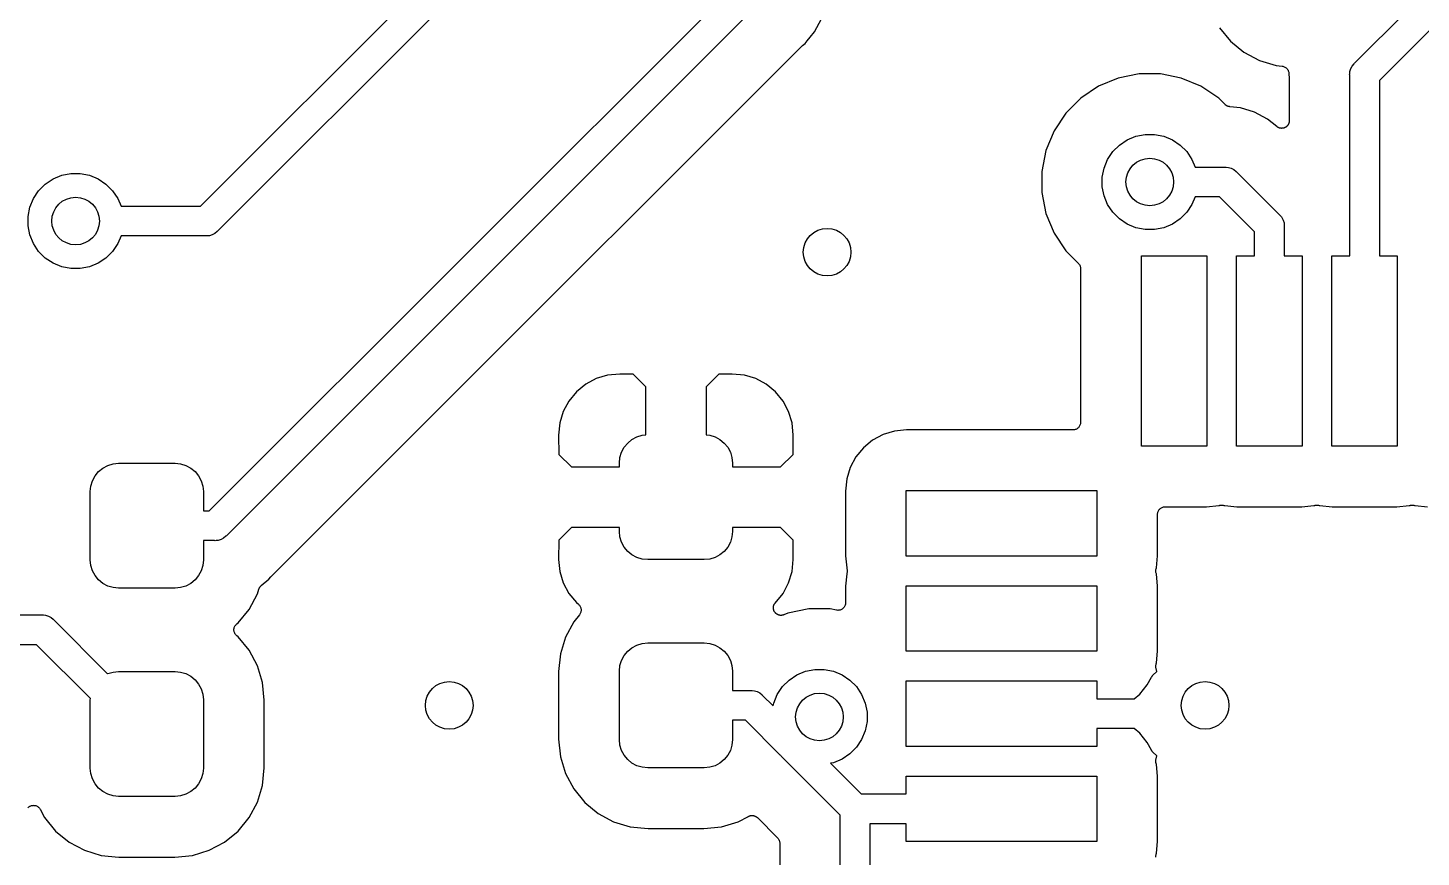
# Model space of a CAD drawing. Extents: x 1 to 139, y -76 to -1.
# Drawn here: x 38.37 to 50.08, y -67.32 to -60.34 of the extents above; entities that cross this region are included whole.
import ezdxf

# ---------------------------------------------------------------- set-up
doc = ezdxf.new("R2010")
doc.units = 0
doc.header["$MEASUREMENT"] = 0
doc.layers.add('BLACK', color=7, linetype='CONTINUOUS')

msp = doc.modelspace()

# ---------------------------------------------------------------- linework, layer by layer
at = {"layer": 'BLACK', "linetype": 'CONTINUOUS'}
for p, q in [((39.8198, -61.8434), (41.6437, -60.0195)), ((39.8932, -64.405), (44.325, -59.9732)), ((44.5341, -60.1177), (40.0377, -64.614)), ((41.8527, -60.164), (39.9643, -62.0524)), ((44.9789, -60.3784), (45.0376, -60.2684)), ((49.516, -60.6423), (49.9574, -60.2008)), ((44.9416, -60.4237), (44.9789, -60.3784)), ((48.3806, -60.343), (48.4736, -60.4564)), ((50.1665, -60.3453), (49.725, -60.7868)), ((41.6501, -63.7201), (44.8734, -60.4968)), ((44.8734, -60.4968), (44.874, -60.4962)), ((44.874, -60.4962), (44.8761, -60.4945)), ((44.8761, -60.4945), (44.878, -60.4926)), ((44.878, -60.4926), (44.8998, -60.4748)), ((44.8998, -60.4748), (44.9176, -60.453)), ((44.9176, -60.453), (44.9416, -60.4237)), ((44.9176, -60.453), (44.9176, -60.453)), ((48.4736, -60.4564), (48.587, -60.5494)), ((48.587, -60.5494), (48.7163, -60.6185)), ((48.7163, -60.6185), (48.8566, -60.6611)), ((47.7063, -60.732), (47.5308, -60.7669)), ((47.8851, -60.732), (47.7063, -60.732)), ((48.0606, -60.7669), (47.8851, -60.732)), ((48.8566, -60.6611), (48.9069, -60.666)), ((48.9069, -60.666), (48.9073, -60.6661)), ((48.9073, -60.6661), (48.9074, -60.6661)), ((48.9074, -60.6661), (48.9074, -60.6661)), ((48.9074, -60.6661), (48.9078, -60.6661)), ((48.9078, -60.6661), (48.9136, -60.6674)), ((48.9136, -60.6674), (48.9195, -60.6686)), ((48.9195, -60.6686), (48.9197, -60.6687)), ((48.9197, -60.6687), (48.9199, -60.6687)), ((48.9199, -60.6687), (48.9254, -60.6711)), ((48.9254, -60.6711), (48.9309, -60.6734)), ((48.9309, -60.6734), (48.9311, -60.6735)), ((48.9311, -60.6735), (48.9313, -60.6736)), ((48.9313, -60.6736), (48.9362, -60.677)), ((48.9362, -60.677), (48.9412, -60.6803)), ((48.9412, -60.6803), (48.9414, -60.6805)), ((48.9414, -60.6805), (48.9415, -60.6806)), ((48.9415, -60.6806), (48.9457, -60.6849)), ((48.9457, -60.6849), (48.9499, -60.6891)), ((48.9499, -60.6891), (48.95, -60.6893)), ((48.95, -60.6893), (48.9502, -60.6895)), ((48.9502, -60.6895), (48.9535, -60.6945)), ((48.9535, -60.6945), (48.9568, -60.6994)), ((48.9568, -60.6994), (48.9569, -60.6997)), ((48.9569, -60.6997), (48.957, -60.6998)), ((48.957, -60.6998), (48.9592, -60.7053)), ((48.9592, -60.7053), (48.9615, -60.7109)), ((48.9615, -60.7109), (48.9615, -60.7111)), ((48.9615, -60.7111), (48.9616, -60.7113)), ((48.9616, -60.7113), (48.9627, -60.7171)), ((48.9627, -60.7171), (48.9639, -60.7231)), ((48.9639, -60.7231), (48.9639, -60.7233)), ((48.9639, -60.7233), (48.9639, -60.7235)), ((48.9639, -60.7235), (48.9639, -60.7294)), ((48.9639, -60.7294), (48.9639, -60.7345)), ((48.9639, -60.7345), (48.9667, -60.763)), ((49.4744, -60.735), (49.475, -60.7289)), ((49.475, -60.7411), (49.4744, -60.735)), ((49.475, -60.7289), (49.4768, -60.7105)), ((49.475, -60.7289), (49.475, -60.7289)), ((49.475, -62.26), (49.475, -60.7411)), ((49.4768, -60.7105), (49.484, -60.6869)), ((49.484, -60.6869), (49.4956, -60.6652)), ((49.4956, -60.6652), (49.5112, -60.6462)), ((49.5112, -60.6462), (49.516, -60.6423)), ((47.3656, -60.8353), (47.2169, -60.9347)), ((47.5308, -60.7669), (47.3656, -60.8353)), ((48.2258, -60.8353), (48.0606, -60.7669)), ((48.3745, -60.9347), (48.2258, -60.8353)), ((48.9667, -60.763), (48.9668, -60.7639)), ((48.9668, -60.7639), (48.9667, -60.7665)), ((48.9667, -60.7665), (48.967, -60.7692)), ((48.967, -60.7692), (48.967, -61.1257)), ((49.725, -60.7868), (49.725, -62.26)), ((47.2169, -60.9347), (47.0904, -61.0612)), ((48.4289, -60.9891), (48.3745, -60.9347)), ((47.0904, -61.0612), (46.991, -61.2099)), ((48.4311, -60.9909), (48.4289, -60.9891)), ((48.433, -60.9928), (48.4311, -60.9909)), ((48.4358, -60.9948), (48.433, -60.9928)), ((48.4385, -60.997), (48.4358, -60.9948)), ((48.4409, -60.9983), (48.4385, -60.997)), ((48.4432, -60.9999), (48.4409, -60.9983)), ((48.4464, -61.0012), (48.4432, -60.9999)), ((48.4494, -61.0028), (48.4464, -61.0012)), ((48.4521, -61.0037), (48.4494, -61.0028)), ((48.4546, -61.0047), (48.4521, -61.0037)), ((48.458, -61.0055), (48.4546, -61.0047)), ((48.4613, -61.0065), (48.458, -61.0055)), ((48.464, -61.0067), (48.4613, -61.0065)), ((48.4667, -61.0073), (48.464, -61.0067)), ((48.4676, -61.0074), (48.4667, -61.0073)), ((48.5564, -61.0162), (48.4676, -61.0074)), ((48.6757, -61.0524), (48.5564, -61.0162)), ((48.7857, -61.1111), (48.6757, -61.0524)), ((46.991, -61.2099), (46.9226, -61.3751)), ((48.8632, -61.1748), (48.7857, -61.1111)), ((48.8657, -61.1764), (48.8632, -61.1748)), ((48.868, -61.1783), (48.8657, -61.1764)), ((48.8708, -61.1799), (48.868, -61.1783)), ((48.8735, -61.1817), (48.8708, -61.1799)), ((48.8763, -61.1828), (48.8735, -61.1817)), ((48.8789, -61.1842), (48.8763, -61.1828)), ((48.882, -61.1852), (48.8789, -61.1842)), ((48.885, -61.1864), (48.882, -61.1852)), ((48.8879, -61.187), (48.885, -61.1864)), ((48.8907, -61.1879), (48.8879, -61.187)), ((48.8939, -61.1882), (48.8907, -61.1879)), ((48.8971, -61.1889), (48.8939, -61.1882)), ((48.9001, -61.1889), (48.8971, -61.1889)), ((48.9031, -61.1892), (48.9001, -61.1889)), ((48.9063, -61.1889), (48.9031, -61.1892)), ((48.9095, -61.1889), (48.9063, -61.1889)), ((48.9124, -61.1883), (48.9095, -61.1889)), ((48.9154, -61.1881), (48.9124, -61.1883)), ((48.9185, -61.1871), (48.9154, -61.1881)), ((48.9217, -61.1865), (48.9185, -61.1871)), ((48.9244, -61.1854), (48.9217, -61.1865)), ((48.9273, -61.1846), (48.9244, -61.1854)), ((48.9302, -61.1831), (48.9273, -61.1846)), ((48.9331, -61.1818), (48.9302, -61.1831)), ((48.9356, -61.1802), (48.9331, -61.1818)), ((48.9383, -61.1788), (48.9356, -61.1802)), ((48.9408, -61.1768), (48.9383, -61.1788)), ((48.9435, -61.175), (48.9408, -61.1768)), ((48.9456, -61.1729), (48.9435, -61.175)), ((48.9479, -61.171), (48.9456, -61.1729)), ((48.95, -61.1686), (48.9479, -61.171)), ((48.9523, -61.1663), (48.95, -61.1686)), ((48.954, -61.1638), (48.9523, -61.1663)), ((48.9559, -61.1616), (48.954, -61.1638)), ((48.9575, -61.1587), (48.9559, -61.1616)), ((48.9593, -61.1561), (48.9575, -61.1587)), ((48.9604, -61.1533), (48.9593, -61.1561)), ((48.9619, -61.1507), (48.9604, -61.1533)), ((48.9628, -61.1476), (48.9619, -61.1507)), ((48.9641, -61.1446), (48.9628, -61.1476)), ((48.9647, -61.1417), (48.9641, -61.1446)), ((48.9656, -61.1389), (48.9647, -61.1417)), ((48.966, -61.1357), (48.9656, -61.1389)), ((48.9666, -61.1325), (48.966, -61.1357)), ((48.9667, -61.1295), (48.9666, -61.1325)), ((48.967, -61.1266), (48.9667, -61.1295)), ((48.967, -61.1257), (48.967, -61.1266)), ((47.485, -61.385), (47.5407, -61.3293)), ((47.5407, -61.3293), (47.6062, -61.2855)), ((47.6062, -61.2855), (47.679, -61.2554)), ((47.679, -61.2554), (47.7563, -61.24)), ((47.7563, -61.24), (47.8351, -61.24)), ((47.8351, -61.24), (47.9124, -61.2554)), ((47.9124, -61.2554), (47.9852, -61.2855)), ((47.9852, -61.2855), (48.0507, -61.3293)), ((48.0507, -61.3293), (48.1064, -61.385)), ((46.9226, -61.3751), (46.8877, -61.5506)), ((47.4111, -61.5233), (47.4412, -61.4505)), ((47.4412, -61.4505), (47.485, -61.385)), ((48.1064, -61.385), (48.1502, -61.4505)), ((48.1502, -61.4505), (48.1769, -61.515)), ((46.8877, -61.5506), (46.8877, -61.7294)), ((47.3957, -61.6006), (47.4111, -61.5233)), ((48.1769, -61.515), (48.4262, -61.515)), ((48.4262, -61.515), (48.4323, -61.5144)), ((48.4323, -61.5144), (48.4384, -61.515)), ((48.4384, -61.515), (48.4384, -61.515)), ((48.4384, -61.515), (48.4568, -61.5168)), ((48.4568, -61.5168), (48.4804, -61.524)), ((48.4804, -61.524), (48.5021, -61.5356)), ((48.5021, -61.5356), (48.5211, -61.5512)), ((48.5211, -61.5512), (48.525, -61.556)), ((48.525, -61.556), (48.8841, -61.915)), ((38.4609, -61.7134), (38.5166, -61.6577)), ((38.5166, -61.6577), (38.5821, -61.6139)), ((38.5821, -61.6139), (38.6549, -61.5838)), ((38.6549, -61.5838), (38.7322, -61.5684)), ((38.7322, -61.5684), (38.811, -61.5684)), ((38.811, -61.5684), (38.8883, -61.5838)), ((38.8883, -61.5838), (38.9611, -61.6139)), ((38.9611, -61.6139), (39.0266, -61.6577)), ((39.0266, -61.6577), (39.0823, -61.7134)), ((47.3957, -61.6794), (47.3957, -61.6006)), ((47.4111, -61.7567), (47.3957, -61.6794)), ((38.387, -61.8517), (38.4171, -61.7789)), ((38.4171, -61.7789), (38.4609, -61.7134)), ((39.0823, -61.7134), (39.1261, -61.7789)), ((39.1261, -61.7789), (39.1528, -61.8434)), ((46.8877, -61.7294), (46.9226, -61.9049)), ((47.4412, -61.8295), (47.4111, -61.7567)), ((48.1769, -61.765), (48.1502, -61.8295)), ((48.3805, -61.765), (48.1769, -61.765)), ((48.675, -62.0595), (48.3805, -61.765)), ((38.3716, -61.929), (38.387, -61.8517)), ((39.1528, -61.8434), (39.8198, -61.8434)), ((46.9226, -61.9049), (46.991, -62.0701)), ((47.485, -61.895), (47.4412, -61.8295)), ((47.5407, -61.9507), (47.485, -61.895)), ((48.1064, -61.895), (48.0507, -61.9507)), ((48.1502, -61.8295), (48.1064, -61.895)), ((48.8841, -61.915), (48.8888, -61.9189)), ((48.8888, -61.9189), (48.8927, -61.9236)), ((38.3716, -62.0078), (38.3716, -61.929)), ((38.387, -62.0851), (38.3716, -62.0078)), ((47.6062, -61.9945), (47.5407, -61.9507)), ((47.679, -62.0246), (47.6062, -61.9945)), ((47.7563, -62.04), (47.679, -62.0246)), ((47.9124, -62.0246), (47.8351, -62.04)), ((47.9852, -61.9945), (47.9124, -62.0246)), ((48.0507, -61.9507), (47.9852, -61.9945)), ((48.8927, -61.9236), (48.8927, -61.9236)), ((48.8927, -61.9236), (48.9011, -61.9338)), ((48.9011, -61.9338), (48.9044, -61.9379)), ((48.9044, -61.9379), (48.916, -61.9596)), ((48.916, -61.9596), (48.9232, -61.9832)), ((48.9232, -61.9832), (48.925, -62.0016)), ((48.925, -62.0016), (48.925, -62.0016)), ((48.925, -62.0016), (48.9256, -62.0077)), ((48.9256, -62.0077), (48.925, -62.0138)), ((48.925, -62.0138), (48.925, -62.26)), ((38.4171, -62.1579), (38.387, -62.0851)), ((39.1528, -62.0934), (39.1261, -62.1579)), ((39.8655, -62.0934), (39.1528, -62.0934)), ((39.8716, -62.094), (39.8655, -62.0934)), ((39.8777, -62.0934), (39.8716, -62.094)), ((39.8961, -62.0916), (39.8777, -62.0934)), ((39.8777, -62.0934), (39.8777, -62.0934)), ((39.9197, -62.0844), (39.8961, -62.0916)), ((39.9414, -62.0728), (39.9197, -62.0844)), ((39.9604, -62.0572), (39.9414, -62.0728)), ((39.9643, -62.0524), (39.9604, -62.0572)), ((46.991, -62.0701), (47.0904, -62.2188)), ((47.8351, -62.04), (47.7563, -62.04)), ((48.675, -62.26), (48.675, -62.0595)), ((38.4609, -62.2234), (38.4171, -62.1579)), ((38.5166, -62.2791), (38.4609, -62.2234)), ((39.0823, -62.2234), (39.0266, -62.2791)), ((39.1261, -62.1579), (39.0823, -62.2234)), ((47.0904, -62.2188), (47.1956, -62.324)), ((47.725, -63.86), (47.725, -62.26)), ((47.725, -62.26), (48.275, -62.26)), ((48.275, -62.26), (48.275, -63.86)), ((48.525, -63.86), (48.525, -62.26)), ((48.525, -62.26), (48.675, -62.26)), ((48.925, -62.26), (49.075, -62.26)), ((49.075, -62.26), (49.075, -63.86)), ((49.325, -63.86), (49.325, -62.26)), ((49.325, -62.26), (49.475, -62.26)), ((49.725, -62.26), (49.875, -62.26)), ((49.875, -62.26), (49.875, -63.86)), ((38.5821, -62.3229), (38.5166, -62.2791)), ((38.6549, -62.353), (38.5821, -62.3229)), ((38.7322, -62.3684), (38.6549, -62.353)), ((38.811, -62.3684), (38.7322, -62.3684)), ((38.8883, -62.353), (38.811, -62.3684)), ((38.9611, -62.3229), (38.8883, -62.353)), ((39.0266, -62.2791), (38.9611, -62.3229)), ((47.1956, -62.324), (47.1958, -62.3242)), ((47.1958, -62.3242), (47.1958, -62.3242)), ((47.1958, -62.3242), (47.1958, -62.3242)), ((47.1958, -62.3242), (47.1963, -62.3247)), ((47.1963, -62.3247), (47.1999, -62.3293)), ((47.1999, -62.3293), (47.2036, -62.3338)), ((47.2036, -62.3338), (47.2038, -62.3341)), ((47.2038, -62.3341), (47.204, -62.3344)), ((47.204, -62.3344), (47.2067, -62.3395)), ((47.2067, -62.3395), (47.2094, -62.3447)), ((47.2094, -62.3447), (47.2095, -62.3451)), ((47.2095, -62.3451), (47.2097, -62.3454)), ((47.2097, -62.3454), (47.2113, -62.3509)), ((47.2113, -62.3509), (47.213, -62.3566)), ((47.213, -62.3566), (47.2131, -62.3569)), ((47.2131, -62.3569), (47.2132, -62.3573)), ((47.2132, -62.3573), (47.2137, -62.3631)), ((47.2137, -62.3631), (47.2142, -62.3689)), ((47.2142, -62.3689), (47.2142, -63.6607)), ((43.1447, -63.2934), (43.0564, -63.3406)), ((43.2404, -63.2644), (43.1447, -63.2934)), ((43.3425, -63.2543), (43.2404, -63.2644)), ((43.4548, -63.2565), (43.3425, -63.2543)), ((43.561, -63.3627), (43.4548, -63.2565)), ((44.1752, -63.2565), (44.069, -63.3627)), ((44.2875, -63.2543), (44.1752, -63.2565)), ((44.3896, -63.2644), (44.2875, -63.2543)), ((44.4853, -63.2934), (44.3896, -63.2644)), ((44.5736, -63.3406), (44.4853, -63.2934)), ((42.9791, -63.4041), (42.9156, -63.4814)), ((43.0564, -63.3406), (42.9791, -63.4041)), ((43.561, -63.7666), (43.561, -63.3627)), ((44.069, -63.3627), (44.069, -63.7666)), ((44.6509, -63.4041), (44.5736, -63.3406)), ((44.7144, -63.4814), (44.6509, -63.4041)), ((42.9156, -63.4814), (42.8684, -63.5697)), ((44.7616, -63.5697), (44.7144, -63.4814)), ((42.8393, -63.6654), (42.8293, -63.7677)), ((42.8684, -63.5697), (42.8393, -63.6654)), ((44.7906, -63.6654), (44.7616, -63.5697)), ((44.8007, -63.7677), (44.7906, -63.6654)), ((47.2128, -63.6739), (47.211, -63.6796)), ((47.2129, -63.6737), (47.2128, -63.6739)), ((47.2136, -63.6676), (47.2129, -63.6735)), ((47.2129, -63.6735), (47.2129, -63.6737)), ((47.2142, -63.6616), (47.2136, -63.6676)), ((47.2142, -63.6607), (47.2142, -63.6612)), ((47.2142, -63.6612), (47.2142, -63.6612)), ((47.2142, -63.6612), (47.2142, -63.6612)), ((47.2142, -63.6612), (47.2142, -63.6616)), ((40.4168, -64.9534), (41.6501, -63.7201)), ((42.8293, -63.7677), (42.8316, -63.9299)), ((43.4456, -63.805), (43.4866, -63.7831)), ((43.4866, -63.7831), (43.5312, -63.7696)), ((43.5312, -63.7696), (43.561, -63.7666)), ((44.069, -63.7666), (44.0988, -63.7696)), ((44.0988, -63.7696), (44.1434, -63.7831)), ((44.1434, -63.7831), (44.1844, -63.805)), ((44.7984, -63.9299), (44.8007, -63.7677)), ((45.5547, -63.7634), (45.4664, -63.8106)), ((45.6504, -63.7343), (45.5547, -63.7634)), ((45.7531, -63.7242), (45.6504, -63.7343)), ((47.1507, -63.7242), (45.7531, -63.7242)), ((47.1568, -63.7236), (47.1507, -63.7242)), ((47.1626, -63.7231), (47.1568, -63.7236)), ((47.1628, -63.723), (47.1626, -63.7231)), ((47.1631, -63.723), (47.1628, -63.723)), ((47.1688, -63.7213), (47.1631, -63.723)), ((47.1745, -63.7196), (47.1688, -63.7213)), ((47.1747, -63.7195), (47.1745, -63.7196)), ((47.1749, -63.7194), (47.1747, -63.7195)), ((47.1802, -63.7166), (47.1749, -63.7194)), ((47.1855, -63.7139), (47.1802, -63.7166)), ((47.1857, -63.7137), (47.1855, -63.7139)), ((47.1859, -63.7136), (47.1857, -63.7137)), ((47.1904, -63.7099), (47.1859, -63.7136)), ((47.1952, -63.7061), (47.1904, -63.7099)), ((47.1953, -63.7059), (47.1952, -63.7061)), ((47.1955, -63.7058), (47.1953, -63.7059)), ((47.1993, -63.7012), (47.1955, -63.7058)), ((47.2031, -63.6966), (47.1993, -63.7012)), ((47.2032, -63.6964), (47.2031, -63.6966)), ((47.2034, -63.6962), (47.2032, -63.6964)), ((47.2063, -63.6909), (47.2034, -63.6962)), ((47.2091, -63.6857), (47.2063, -63.6909)), ((47.2092, -63.6855), (47.2091, -63.6857)), ((47.2093, -63.6853), (47.2092, -63.6855)), ((47.211, -63.6796), (47.2093, -63.6853)), ((43.3581, -63.9116), (43.38, -63.8706)), ((43.38, -63.8706), (43.4096, -63.8346)), ((43.4096, -63.8346), (43.4456, -63.805)), ((44.1844, -63.805), (44.2204, -63.8346)), ((44.2204, -63.8346), (44.25, -63.8706)), ((44.25, -63.8706), (44.2719, -63.9116)), ((45.3891, -63.8741), (45.3256, -63.9514)), ((45.4664, -63.8106), (45.3891, -63.8741)), ((48.275, -63.86), (47.725, -63.86)), ((49.075, -63.86), (48.525, -63.86)), ((49.875, -63.86), (49.325, -63.86)), ((39.0006, -64.045), (39.0416, -64.0231)), ((39.0416, -64.0231), (39.0862, -64.0096)), ((39.0862, -64.0096), (39.1325, -64.005)), ((39.1325, -64.005), (39.6075, -64.005)), ((39.6075, -64.005), (39.6538, -64.0096)), ((39.6538, -64.0096), (39.6984, -64.0231)), ((39.6984, -64.0231), (39.7394, -64.045)), ((42.8316, -63.9299), (42.9377, -64.036)), ((43.34, -64.0025), (43.3446, -63.9562)), ((43.34, -64.036), (43.34, -64.0025)), ((43.3446, -63.9562), (43.3581, -63.9116)), ((44.2719, -63.9116), (44.2854, -63.9562)), ((44.2854, -63.9562), (44.29, -64.0025)), ((44.29, -64.0025), (44.29, -64.036)), ((44.6923, -64.036), (44.7984, -63.9299)), ((45.3256, -63.9514), (45.2784, -64.0397)), ((38.9131, -64.1516), (38.935, -64.1106)), ((38.935, -64.1106), (38.9646, -64.0746)), ((38.9646, -64.0746), (39.0006, -64.045)), ((39.7394, -64.045), (39.7754, -64.0746)), ((39.7754, -64.0746), (39.805, -64.1106)), ((39.805, -64.1106), (39.8269, -64.1516)), ((42.9377, -64.036), (43.34, -64.036)), ((44.29, -64.036), (44.6923, -64.036)), ((45.2493, -64.1354), (45.2392, -64.2381)), ((45.2784, -64.0397), (45.2493, -64.1354)), ((38.895, -64.2425), (38.8996, -64.1962)), ((38.895, -64.8175), (38.895, -64.2425)), ((38.8996, -64.1962), (38.9131, -64.1516)), ((39.8269, -64.1516), (39.8404, -64.1962)), ((39.8404, -64.1962), (39.845, -64.2425)), ((39.845, -64.2425), (39.845, -64.405)), ((45.2392, -64.2381), (45.2392, -64.7819)), ((45.75, -64.785), (45.75, -64.235)), ((45.75, -64.235), (47.35, -64.235)), ((47.35, -64.235), (47.35, -64.785)), ((47.8948, -64.3783), (47.9001, -64.3756)), ((47.9001, -64.3756), (47.9003, -64.3755)), ((47.9003, -64.3755), (47.9005, -64.3754)), ((47.9005, -64.3754), (47.9062, -64.3737)), ((47.9062, -64.3737), (47.9119, -64.372)), ((47.9119, -64.372), (47.9122, -64.372)), ((47.9122, -64.372), (47.9124, -64.3719)), ((47.9124, -64.3719), (47.9182, -64.3714)), ((47.9182, -64.3714), (47.9243, -64.3708)), ((47.9243, -64.3708), (48.2719, -64.3708)), ((48.2719, -64.3708), (48.3746, -64.3606)), ((48.3746, -64.3606), (48.3816, -64.3585)), ((48.3816, -64.3585), (48.3817, -64.3585)), ((48.3817, -64.3585), (48.3824, -64.3583)), ((48.3817, -64.3585), (48.3817, -64.3585)), ((48.3817, -64.3585), (48.3817, -64.3585)), ((48.3824, -64.3583), (48.3882, -64.3572)), ((48.3882, -64.3572), (48.3939, -64.3561)), ((48.3939, -64.3561), (48.3942, -64.3561)), ((48.3942, -64.3561), (48.3946, -64.356)), ((48.3946, -64.356), (48.4004, -64.3561)), ((48.4004, -64.3561), (48.4063, -64.3561)), ((48.4063, -64.3561), (48.4066, -64.3562)), ((48.4066, -64.3562), (48.407, -64.3562)), ((48.407, -64.3562), (48.4127, -64.3574)), ((48.4127, -64.3574), (48.4184, -64.3585)), ((48.4184, -64.3585), (48.4254, -64.3606)), ((48.4254, -64.3606), (48.5281, -64.3708)), ((48.5281, -64.3708), (49.0719, -64.3708)), ((49.0719, -64.3708), (49.1746, -64.3606)), ((49.1746, -64.3606), (49.1816, -64.3585)), ((49.1816, -64.3585), (49.1817, -64.3585)), ((49.1817, -64.3585), (49.1824, -64.3583)), ((49.1817, -64.3585), (49.1817, -64.3585)), ((49.1817, -64.3585), (49.1817, -64.3585)), ((49.1824, -64.3583), (49.1882, -64.3572)), ((49.1882, -64.3572), (49.1939, -64.3561)), ((49.1939, -64.3561), (49.1942, -64.3561)), ((49.1942, -64.3561), (49.1946, -64.356)), ((49.1946, -64.356), (49.2004, -64.3561)), ((49.2004, -64.3561), (49.2063, -64.3561)), ((49.2063, -64.3561), (49.2066, -64.3562)), ((49.2066, -64.3562), (49.207, -64.3562)), ((49.207, -64.3562), (49.2127, -64.3574)), ((49.2127, -64.3574), (49.2184, -64.3585)), ((49.2184, -64.3585), (49.2254, -64.3606)), ((49.2254, -64.3606), (49.3281, -64.3708)), ((49.3281, -64.3708), (49.8719, -64.3708)), ((49.8719, -64.3708), (49.9746, -64.3606)), ((49.9746, -64.3606), (49.9816, -64.3585)), ((49.9816, -64.3585), (49.9817, -64.3585)), ((49.9817, -64.3585), (49.9824, -64.3583)), ((49.9817, -64.3585), (49.9817, -64.3585)), ((49.9817, -64.3585), (49.9817, -64.3585)), ((49.9824, -64.3583), (49.9882, -64.3572)), ((49.9882, -64.3572), (49.9939, -64.3561)), ((49.9939, -64.3561), (49.9943, -64.3561)), ((49.9943, -64.3561), (49.9946, -64.356)), ((49.9946, -64.356), (50.0004, -64.3561)), ((50.0004, -64.3561), (50.0063, -64.3561)), ((50.0063, -64.3561), (50.0066, -64.3562)), ((50.0066, -64.3562), (50.007, -64.3562)), ((50.007, -64.3562), (50.0127, -64.3574)), ((50.0127, -64.3574), (50.0184, -64.3585)), ((50.0184, -64.3585), (50.0254, -64.3606)), ((50.0254, -64.3606), (50.1281, -64.3708)), ((39.845, -64.405), (39.8932, -64.405)), ((47.8608, -64.4334), (47.8614, -64.4274)), ((47.8608, -64.4338), (47.8608, -64.4334)), ((47.8608, -64.4343), (47.8608, -64.4338)), ((47.8608, -64.4338), (47.8608, -64.4338)), ((47.8608, -64.4338), (47.8608, -64.4338)), ((47.8608, -64.7819), (47.8608, -64.4343)), ((47.8614, -64.4274), (47.8621, -64.4215)), ((47.8621, -64.4213), (47.8622, -64.4211)), ((47.8621, -64.4215), (47.8621, -64.4213)), ((47.8622, -64.4211), (47.864, -64.4154)), ((47.864, -64.4154), (47.8657, -64.4097)), ((47.8657, -64.4097), (47.8658, -64.4095)), ((47.8658, -64.4095), (47.8659, -64.4093)), ((47.8659, -64.4093), (47.8688, -64.404)), ((47.8688, -64.404), (47.8716, -64.3988)), ((47.8716, -64.3988), (47.8718, -64.3986)), ((47.8718, -64.3986), (47.8719, -64.3984)), ((47.8719, -64.3984), (47.8757, -64.3938)), ((47.8757, -64.3938), (47.8795, -64.3892)), ((47.8795, -64.3892), (47.8797, -64.3891)), ((47.8797, -64.3891), (47.8798, -64.3889)), ((47.8798, -64.3889), (47.8846, -64.3851)), ((47.8846, -64.3851), (47.8891, -64.3814)), ((47.8891, -64.3814), (47.8893, -64.3813)), ((47.8893, -64.3813), (47.8895, -64.3811)), ((47.8895, -64.3811), (47.8948, -64.3783)), ((42.9377, -64.544), (42.8316, -64.6501)), ((43.34, -64.544), (42.9377, -64.544)), ((43.34, -64.5775), (43.34, -64.544)), ((43.3446, -64.6238), (43.34, -64.5775)), ((44.29, -64.5775), (44.2854, -64.6238)), ((44.6923, -64.544), (44.29, -64.544)), ((44.29, -64.544), (44.29, -64.5775)), ((44.7984, -64.6501), (44.6923, -64.544)), ((39.9389, -64.655), (39.845, -64.655)), ((39.845, -64.655), (39.845, -64.8175)), ((39.945, -64.6556), (39.9389, -64.655)), ((39.9511, -64.655), (39.945, -64.6556)), ((39.9695, -64.6532), (39.9511, -64.655)), ((39.9511, -64.655), (39.9511, -64.655)), ((39.9931, -64.646), (39.9695, -64.6532)), ((40.0148, -64.6344), (39.9931, -64.646)), ((40.0338, -64.6188), (40.0148, -64.6344)), ((40.0377, -64.614), (40.0338, -64.6188)), ((42.8316, -64.6501), (42.8293, -64.8123)), ((43.3581, -64.6684), (43.3446, -64.6238)), ((43.38, -64.7094), (43.3581, -64.6684)), ((43.4096, -64.7454), (43.38, -64.7094)), ((44.25, -64.7094), (44.2204, -64.7454)), ((44.2719, -64.6684), (44.25, -64.7094)), ((44.2854, -64.6238), (44.2719, -64.6684)), ((44.8007, -64.8123), (44.7984, -64.6501)), ((38.8996, -64.8638), (38.895, -64.8175)), ((39.845, -64.8175), (39.8404, -64.8638)), ((42.8293, -64.8123), (42.8393, -64.9146)), ((43.4456, -64.775), (43.4096, -64.7454)), ((43.4866, -64.7969), (43.4456, -64.775)), ((43.5312, -64.8104), (43.4866, -64.7969)), ((43.5775, -64.815), (43.5312, -64.8104)), ((44.0525, -64.815), (43.5775, -64.815)), ((44.0988, -64.8104), (44.0525, -64.815)), ((44.1434, -64.7969), (44.0988, -64.8104)), ((44.1844, -64.775), (44.1434, -64.7969)), ((44.2204, -64.7454), (44.1844, -64.775)), ((44.7906, -64.9146), (44.8007, -64.8123)), ((45.2392, -64.7819), (45.2493, -64.8846)), ((47.35, -64.785), (45.75, -64.785)), ((47.8506, -64.8846), (47.8608, -64.7819)), ((38.9131, -64.9084), (38.8996, -64.8638)), ((38.935, -64.9494), (38.9131, -64.9084)), ((38.9646, -64.9854), (38.935, -64.9494)), ((39.805, -64.9494), (39.7754, -64.9854)), ((39.8269, -64.9084), (39.805, -64.9494)), ((39.8404, -64.8638), (39.8269, -64.9084)), ((40.3948, -64.9798), (40.4126, -64.958)), ((40.4126, -64.958), (40.4132, -64.9573)), ((40.4132, -64.9573), (40.4151, -64.9555)), ((40.4151, -64.9555), (40.4168, -64.9534)), ((42.8393, -64.9146), (42.8684, -65.0103)), ((44.7616, -65.0103), (44.7906, -64.9146)), ((45.2493, -64.9354), (45.2392, -65.0381)), ((45.2493, -64.8846), (45.2515, -64.8916)), ((45.2515, -64.9284), (45.2493, -64.9354)), ((45.2515, -64.8916), (45.2517, -64.8924)), ((45.2526, -64.9226), (45.2515, -64.9284)), ((45.2517, -64.8924), (45.2528, -64.8981)), ((45.2538, -64.917), (45.2526, -64.9226)), ((45.2528, -64.8981), (45.2539, -64.9039)), ((45.2539, -64.9163), (45.2538, -64.9166)), ((45.2538, -64.9166), (45.2538, -64.917)), ((45.2539, -64.9039), (45.2539, -64.9042)), ((45.2539, -64.9042), (45.254, -64.9046)), ((45.254, -64.9046), (45.2539, -64.9104)), ((45.2539, -64.9104), (45.2539, -64.9163)), ((47.846, -64.9154), (47.8461, -64.9096)), ((47.8461, -64.9158), (47.846, -64.9154)), ((47.8461, -64.9037), (47.8462, -64.9034)), ((47.8461, -64.9096), (47.8461, -64.9037)), ((47.8461, -64.9161), (47.8461, -64.9158)), ((47.8472, -64.9218), (47.8461, -64.9161)), ((47.8462, -64.903), (47.8474, -64.8973)), ((47.8462, -64.9034), (47.8462, -64.903)), ((47.8483, -64.9276), (47.8472, -64.9218)), ((47.8474, -64.8973), (47.8485, -64.8916)), ((47.8485, -64.9284), (47.8483, -64.9276)), ((47.8485, -64.8916), (47.8506, -64.8846)), ((47.8506, -64.9354), (47.8485, -64.9284)), ((47.8608, -65.0381), (47.8506, -64.9354)), ((39.0006, -65.015), (38.9646, -64.9854)), ((39.0416, -65.0369), (39.0006, -65.015)), ((39.0862, -65.0504), (39.0416, -65.0369)), ((39.1325, -65.055), (39.0862, -65.0504)), ((39.6075, -65.055), (39.1325, -65.055)), ((39.6538, -65.0504), (39.6075, -65.055)), ((39.6984, -65.0369), (39.6538, -65.0504)), ((39.7394, -65.015), (39.6984, -65.0369)), ((39.7754, -64.9854), (39.7394, -65.015)), ((40.2985, -65.1037), (40.3111, -65.0623)), ((40.3111, -65.0623), (40.3114, -65.0614)), ((40.3114, -65.0614), (40.3137, -65.0561)), ((40.3137, -65.0561), (40.3159, -65.0507)), ((40.3159, -65.0507), (40.3161, -65.0504)), ((40.3161, -65.0504), (40.3163, -65.05)), ((40.3163, -65.05), (40.3195, -65.0453)), ((40.3195, -65.0453), (40.3228, -65.0404)), ((40.3228, -65.0404), (40.3231, -65.0401)), ((40.3231, -65.0401), (40.3233, -65.0398)), ((40.3233, -65.0398), (40.3275, -65.0357)), ((40.3275, -65.0357), (40.3316, -65.0316)), ((40.3316, -65.0316), (40.3948, -64.9798)), ((42.8684, -65.0103), (42.9156, -65.0986)), ((44.7144, -65.0986), (44.7616, -65.0103)), ((45.2392, -65.0381), (45.2392, -65.1778)), ((45.75, -65.585), (45.75, -65.035)), ((45.75, -65.035), (47.35, -65.035)), ((47.35, -65.035), (47.35, -65.585)), ((47.8608, -65.5819), (47.8608, -65.0381)), ((40.2294, -65.233), (40.2985, -65.1037)), ((42.9156, -65.0986), (42.9791, -65.1759)), ((42.9791, -65.1759), (42.9949, -65.189)), ((42.9949, -65.189), (42.9952, -65.1892)), ((42.9952, -65.1892), (42.9952, -65.1892)), ((42.9952, -65.1892), (42.9953, -65.1893)), ((42.9953, -65.1893), (42.9956, -65.1895)), ((42.9956, -65.1895), (42.9997, -65.1938)), ((42.9997, -65.1938), (43.004, -65.1981)), ((44.6375, -65.1985), (44.6384, -65.1955)), ((44.6384, -65.1955), (44.6398, -65.1928)), ((44.6398, -65.1928), (44.641, -65.19)), ((44.641, -65.19), (44.6428, -65.1873)), ((44.6428, -65.1873), (44.6443, -65.1845)), ((44.6443, -65.1845), (44.6462, -65.1822)), ((44.6462, -65.1822), (44.6479, -65.1797)), ((44.6479, -65.1797), (44.7144, -65.0986)), ((45.2378, -65.191), (45.236, -65.1967)), ((45.2379, -65.1909), (45.2378, -65.191)), ((45.2386, -65.1847), (45.2379, -65.1907)), ((45.2379, -65.1907), (45.2379, -65.1909)), ((45.2392, -65.1787), (45.2386, -65.1847)), ((45.2392, -65.1778), (45.2392, -65.1783)), ((45.2392, -65.1783), (45.2392, -65.1783)), ((45.2392, -65.1783), (45.2392, -65.1784)), ((45.2392, -65.1784), (45.2392, -65.1787)), ((35.6118, -65.28), (38.4889, -65.28)), ((38.4889, -65.28), (38.495, -65.2794)), ((38.495, -65.2794), (38.5011, -65.28)), ((38.5011, -65.28), (38.5011, -65.28)), ((38.5011, -65.28), (38.5195, -65.2818)), ((38.5195, -65.2818), (38.5431, -65.289)), ((38.5431, -65.289), (38.5648, -65.3006)), ((38.5648, -65.3006), (38.5838, -65.3162)), ((40.1364, -65.3464), (40.2294, -65.233)), ((43.0037, -65.2783), (42.9556, -65.337)), ((43.007, -65.2734), (43.0037, -65.2783)), ((43.004, -65.1981), (43.0041, -65.1983)), ((43.0041, -65.1983), (43.0042, -65.1984)), ((43.0042, -65.1984), (43.0074, -65.2033)), ((43.0104, -65.2684), (43.007, -65.2734)), ((43.0074, -65.2033), (43.0108, -65.2084)), ((43.0105, -65.2682), (43.0104, -65.2684)), ((43.0106, -65.268), (43.0105, -65.2682)), ((43.0129, -65.2625), (43.0106, -65.268)), ((43.0108, -65.2084), (43.0109, -65.2086)), ((43.0109, -65.2086), (43.011, -65.2088)), ((43.011, -65.2088), (43.0132, -65.2143)), ((43.0152, -65.257), (43.0129, -65.2625)), ((43.0132, -65.2143), (43.0155, -65.2199)), ((43.0153, -65.2568), (43.0152, -65.257)), ((43.0154, -65.2566), (43.0153, -65.2568)), ((43.0165, -65.2508), (43.0154, -65.2566)), ((43.0155, -65.2199), (43.0155, -65.2201)), ((43.0155, -65.2201), (43.0156, -65.2203)), ((43.0156, -65.2203), (43.0167, -65.2262)), ((43.0178, -65.2449), (43.0165, -65.2508)), ((43.0167, -65.2262), (43.0178, -65.232)), ((43.0178, -65.232), (43.0178, -65.2323)), ((43.0178, -65.2323), (43.0179, -65.2325)), ((43.0179, -65.2325), (43.0178, -65.2386)), ((43.0178, -65.2386), (43.0178, -65.2444)), ((43.0178, -65.2444), (43.0178, -65.2446)), ((43.0178, -65.2446), (43.0178, -65.2449)), ((44.6335, -65.2196), (44.6338, -65.2166)), ((44.6338, -65.2228), (44.6335, -65.2196)), ((44.6338, -65.2136), (44.6344, -65.2105)), ((44.6338, -65.2166), (44.6338, -65.2136)), ((44.6338, -65.226), (44.6338, -65.2228)), ((44.6343, -65.229), (44.6338, -65.226)), ((44.6346, -65.232), (44.6343, -65.229)), ((44.6344, -65.2105), (44.6347, -65.2073)), ((44.6355, -65.235), (44.6346, -65.232)), ((44.6347, -65.2073), (44.6356, -65.2044)), ((44.6361, -65.2381), (44.6355, -65.235)), ((44.6356, -65.2044), (44.6362, -65.2014)), ((44.6373, -65.2409), (44.6361, -65.2381)), ((44.6362, -65.2014), (44.6375, -65.1985)), ((44.6381, -65.2439), (44.6373, -65.2409)), ((44.6396, -65.2467), (44.6381, -65.2439)), ((44.6408, -65.2496), (44.6396, -65.2467)), ((44.6425, -65.2521), (44.6408, -65.2496)), ((44.6439, -65.2548), (44.6425, -65.2521)), ((44.6459, -65.2573), (44.6439, -65.2548)), ((44.6476, -65.2599), (44.6459, -65.2573)), ((44.6498, -65.2621), (44.6476, -65.2599)), ((44.6517, -65.2645), (44.6498, -65.2621)), ((44.6541, -65.2665), (44.6517, -65.2645)), ((44.6563, -65.2688), (44.6541, -65.2665)), ((44.6588, -65.2705), (44.6563, -65.2688)), ((44.6612, -65.2724), (44.6588, -65.2705)), ((44.664, -65.274), (44.6612, -65.2724)), ((44.6666, -65.2757), (44.664, -65.274)), ((44.6694, -65.2769), (44.6666, -65.2757)), ((44.6721, -65.2784), (44.6694, -65.2769)), ((44.6751, -65.2793), (44.6721, -65.2784)), ((44.678, -65.2806), (44.6751, -65.2793)), ((44.681, -65.2812), (44.678, -65.2806)), ((44.6839, -65.2821), (44.681, -65.2812)), ((44.687, -65.2824), (44.6839, -65.2821)), ((44.6901, -65.2831), (44.687, -65.2824)), ((44.6932, -65.2831), (44.6901, -65.2831)), ((44.6962, -65.2835), (44.6932, -65.2831)), ((44.6994, -65.2832), (44.6962, -65.2835)), ((44.7025, -65.2832), (44.6994, -65.2832)), ((44.7055, -65.2827), (44.7025, -65.2832)), ((44.7085, -65.2824), (44.7055, -65.2827)), ((44.7116, -65.2815), (44.7085, -65.2824)), ((44.7147, -65.2809), (44.7116, -65.2815)), ((44.7175, -65.2798), (44.7147, -65.2809)), ((44.7204, -65.279), (44.7175, -65.2798)), ((44.7213, -65.2786), (44.7204, -65.279)), ((44.7556, -65.2644), (44.7213, -65.2786)), ((44.9311, -65.2295), (44.7556, -65.2644)), ((45.1099, -65.2295), (44.9311, -65.2295)), ((45.1633, -65.2401), (45.1099, -65.2295)), ((45.1694, -65.2407), (45.1633, -65.2401)), ((45.1753, -65.2413), (45.1694, -65.2407)), ((45.1755, -65.2413), (45.1753, -65.2413)), ((45.1757, -65.2413), (45.1755, -65.2413)), ((45.1818, -65.2408), (45.1757, -65.2413)), ((45.1876, -65.2402), (45.1818, -65.2408)), ((45.1878, -65.2402), (45.1876, -65.2402)), ((45.188, -65.2401), (45.1878, -65.2402)), ((45.1938, -65.2384), (45.188, -65.2401)), ((45.1995, -65.2367), (45.1938, -65.2384)), ((45.1997, -65.2366), (45.1995, -65.2367)), ((45.1999, -65.2366), (45.1997, -65.2366)), ((45.2051, -65.2338), (45.1999, -65.2366)), ((45.2105, -65.231), (45.2051, -65.2338)), ((45.2107, -65.2309), (45.2105, -65.231)), ((45.2108, -65.2308), (45.2107, -65.2309)), ((45.2156, -65.2269), (45.2108, -65.2308)), ((45.2202, -65.2232), (45.2156, -65.2269)), ((45.2203, -65.2231), (45.2202, -65.2232)), ((45.2204, -65.2229), (45.2203, -65.2231)), ((45.2243, -65.2183), (45.2204, -65.2229)), ((45.2281, -65.2137), (45.2243, -65.2183)), ((45.2282, -65.2135), (45.2281, -65.2137)), ((45.2283, -65.2134), (45.2282, -65.2135)), ((45.2312, -65.2081), (45.2283, -65.2134)), ((45.2341, -65.2029), (45.2312, -65.2081)), ((45.2342, -65.2027), (45.2341, -65.2029)), ((45.2343, -65.2025), (45.2342, -65.2027)), ((45.236, -65.1967), (45.2343, -65.2025)), ((38.5838, -65.3162), (38.5877, -65.321)), ((38.5877, -65.321), (39.0405, -65.7737)), ((40.1018, -65.4106), (40.1019, -65.4045)), ((40.1018, -65.4108), (40.1018, -65.4106)), ((40.1018, -65.4109), (40.1018, -65.4108)), ((40.103, -65.4168), (40.1018, -65.4109)), ((40.1019, -65.3982), (40.1032, -65.392)), ((40.1019, -65.3984), (40.1019, -65.3982)), ((40.1019, -65.3986), (40.1019, -65.3984)), ((40.1019, -65.4045), (40.1019, -65.3986)), ((40.1041, -65.4227), (40.103, -65.4168)), ((40.1032, -65.392), (40.1043, -65.3864)), ((40.1042, -65.4229), (40.1041, -65.4227)), ((40.1042, -65.4231), (40.1042, -65.4229)), ((40.1064, -65.4286), (40.1042, -65.4231)), ((40.1043, -65.3864), (40.1044, -65.3862)), ((40.1044, -65.3862), (40.1045, -65.386)), ((40.1045, -65.386), (40.1068, -65.3805)), ((40.1087, -65.4342), (40.1064, -65.4286)), ((40.1068, -65.3805), (40.1091, -65.375)), ((40.1091, -65.375), (40.1092, -65.3748)), ((40.1092, -65.3748), (40.1093, -65.3746)), ((40.1093, -65.3746), (40.1126, -65.3698)), ((40.1126, -65.3698), (40.116, -65.3647)), ((40.116, -65.3647), (40.1161, -65.3645)), ((40.1161, -65.3645), (40.1163, -65.3644)), ((40.1163, -65.3644), (40.1205, -65.3602)), ((40.1205, -65.3602), (40.1248, -65.3559)), ((40.1248, -65.3559), (40.1364, -65.3464)), ((42.9556, -65.337), (42.8865, -65.4663)), ((38.4432, -65.53), (35.5661, -65.53)), ((38.896, -65.9827), (38.4432, -65.53)), ((40.1088, -65.4344), (40.1087, -65.4342)), ((40.1089, -65.4346), (40.1088, -65.4344)), ((40.1122, -65.4397), (40.1089, -65.4346)), ((40.1155, -65.4446), (40.1122, -65.4397)), ((40.1156, -65.4448), (40.1155, -65.4446)), ((40.1157, -65.4449), (40.1156, -65.4448)), ((40.1199, -65.4492), (40.1157, -65.4449)), ((40.1241, -65.4535), (40.1199, -65.4492)), ((40.1244, -65.4538), (40.1241, -65.4535)), ((40.1248, -65.4541), (40.1244, -65.4538)), ((40.1244, -65.4538), (40.1244, -65.4538)), ((40.1244, -65.4538), (40.1244, -65.4538)), ((40.1364, -65.4636), (40.1248, -65.4541)), ((40.2294, -65.577), (40.1364, -65.4636)), ((42.8865, -65.4663), (42.8439, -65.6066)), ((43.4456, -65.555), (43.4866, -65.5331)), ((43.4866, -65.5331), (43.5312, -65.5196)), ((43.5312, -65.5196), (43.5775, -65.515)), ((43.5775, -65.515), (44.0525, -65.515)), ((44.0525, -65.515), (44.0988, -65.5196)), ((44.0988, -65.5196), (44.1434, -65.5331)), ((44.1434, -65.5331), (44.1844, -65.555)), ((40.2985, -65.7063), (40.2294, -65.577)), ((42.8439, -65.6066), (42.8292, -65.7556)), ((43.3446, -65.7062), (43.3581, -65.6616)), ((43.3581, -65.6616), (43.38, -65.6206)), ((43.38, -65.6206), (43.4096, -65.5846)), ((43.4096, -65.5846), (43.4456, -65.555)), ((44.1844, -65.555), (44.2204, -65.5846)), ((44.2204, -65.5846), (44.25, -65.6206)), ((44.25, -65.6206), (44.2719, -65.6616)), ((44.2719, -65.6616), (44.2854, -65.7062)), ((47.35, -65.585), (45.75, -65.585)), ((47.8506, -65.6846), (47.8608, -65.5819)), ((39.0405, -65.7737), (39.0416, -65.7731)), ((39.0416, -65.7731), (39.0862, -65.7596)), ((39.0862, -65.7596), (39.1325, -65.755)), ((39.1325, -65.755), (39.6075, -65.755)), ((39.6075, -65.755), (39.6538, -65.7596)), ((39.6538, -65.7596), (39.6984, -65.7731)), ((39.6984, -65.7731), (39.7394, -65.795)), ((40.3411, -65.8466), (40.2985, -65.7063)), ((42.8292, -65.7556), (42.8292, -66.3244)), ((43.34, -65.7525), (43.3446, -65.7062)), ((43.34, -66.3275), (43.34, -65.7525)), ((44.2854, -65.7062), (44.29, -65.7525)), ((44.29, -65.7525), (44.29, -65.915)), ((44.831, -65.783), (44.9038, -65.7529)), ((44.9038, -65.7529), (44.9811, -65.7375)), ((44.9811, -65.7375), (45.0599, -65.7375)), ((45.0599, -65.7375), (45.1372, -65.7529)), ((45.1372, -65.7529), (45.21, -65.783)), ((47.8209, -65.7874), (47.8535, -65.7548)), ((47.8466, -65.7051), (47.8467, -65.704)), ((47.8468, -65.7088), (47.8466, -65.7051)), ((47.8467, -65.7023), (47.8468, -65.7019)), ((47.8467, -65.704), (47.8467, -65.7023)), ((47.8468, -65.7015), (47.8479, -65.6961)), ((47.8468, -65.7019), (47.8468, -65.7015)), ((47.8468, -65.7139), (47.8468, -65.7088)), ((47.8469, -65.7143), (47.8468, -65.7139)), ((47.8469, -65.7147), (47.8469, -65.7143)), ((47.8472, -65.7162), (47.8469, -65.7147)), ((47.8472, -65.7175), (47.8472, -65.7162)), ((47.8474, -65.7183), (47.8472, -65.7175)), ((47.8535, -65.7548), (47.8474, -65.7183)), ((47.8479, -65.6961), (47.8483, -65.6928)), ((47.8483, -65.6928), (47.8486, -65.6919)), ((47.8486, -65.6919), (47.849, -65.6901)), ((47.849, -65.6901), (47.8491, -65.6897)), ((47.8491, -65.6897), (47.8492, -65.6893)), ((47.8492, -65.6893), (47.8506, -65.6846)), ((39.7394, -65.795), (39.7754, -65.8246)), ((39.7754, -65.8246), (39.805, -65.8606)), ((39.805, -65.8606), (39.8269, -65.9016)), ((40.3558, -65.9956), (40.3411, -65.8466)), ((44.666, -65.948), (44.7098, -65.8825)), ((44.7098, -65.8825), (44.7655, -65.8268)), ((44.7655, -65.8268), (44.831, -65.783)), ((45.21, -65.783), (45.2755, -65.8268)), ((45.2755, -65.8268), (45.3312, -65.8825)), ((45.3312, -65.8825), (45.375, -65.948)), ((45.75, -66.385), (45.75, -65.835)), ((45.75, -65.835), (47.35, -65.835)), ((47.35, -65.835), (47.35, -65.985)), ((47.7109, -65.9459), (47.7744, -65.8686)), ((47.7744, -65.8686), (47.8098, -65.8024)), ((47.8098, -65.8024), (47.8103, -65.8016)), ((47.8103, -65.8016), (47.8118, -65.7993)), ((47.8118, -65.7993), (47.8131, -65.797)), ((47.8131, -65.797), (47.8153, -65.7942)), ((47.8153, -65.7942), (47.8173, -65.7914)), ((47.8173, -65.7914), (47.8192, -65.7895)), ((47.8192, -65.7895), (47.8209, -65.7874)), ((38.895, -65.9925), (38.896, -65.9827)), ((38.895, -66.5675), (38.895, -65.9925)), ((39.8269, -65.9016), (39.8404, -65.9462)), ((39.8404, -65.9462), (39.845, -65.9925)), ((39.845, -65.9925), (39.845, -66.5675)), ((40.3558, -66.5644), (40.3558, -65.9956)), ((44.29, -65.915), (44.4439, -65.915)), ((44.4439, -65.915), (44.45, -65.9144)), ((44.45, -65.9144), (44.4561, -65.915)), ((44.4561, -65.915), (44.4561, -65.915)), ((44.4561, -65.915), (44.4745, -65.9168)), ((44.4745, -65.9168), (44.4981, -65.924)), ((44.4981, -65.924), (44.5198, -65.9356)), ((44.5198, -65.9356), (44.5388, -65.9512)), ((44.5388, -65.9512), (44.5427, -65.956)), ((44.5427, -65.956), (44.6312, -66.0444)), ((44.6359, -66.0208), (44.666, -65.948)), ((45.375, -65.948), (45.4051, -66.0208)), ((47.35, -65.985), (47.6634, -65.985)), ((47.6634, -65.985), (47.7109, -65.9459)), ((44.6312, -66.0444), (44.6359, -66.0208)), ((45.4051, -66.0208), (45.4205, -66.0981)), ((45.4205, -66.0981), (45.4205, -66.1769)), ((44.3982, -66.165), (44.29, -66.165)), ((44.29, -66.165), (44.29, -66.3275)), ((44.6913, -66.4581), (44.3982, -66.165)), ((45.4205, -66.1769), (45.4051, -66.2542)), ((47.6634, -66.235), (47.35, -66.235)), ((47.35, -66.235), (47.35, -66.385)), ((47.7109, -66.2741), (47.6634, -66.235)), ((42.8292, -66.3244), (42.8439, -66.4734)), ((43.3446, -66.3738), (43.34, -66.3275)), ((44.29, -66.3275), (44.2854, -66.3738)), ((45.375, -66.327), (45.3312, -66.3925)), ((45.4051, -66.2542), (45.375, -66.327)), ((47.7744, -66.3514), (47.7109, -66.2741)), ((47.8098, -66.4176), (47.7744, -66.3514)), ((42.8439, -66.4734), (42.8865, -66.6137)), ((43.3581, -66.4184), (43.3446, -66.3738)), ((43.38, -66.4594), (43.3581, -66.4184)), ((43.4096, -66.4954), (43.38, -66.4594)), ((44.25, -66.4594), (44.2204, -66.4954)), ((44.2719, -66.4184), (44.25, -66.4594)), ((44.2854, -66.3738), (44.2719, -66.4184)), ((44.6952, -66.4628), (44.6913, -66.4581)), ((44.6999, -66.4667), (44.6952, -66.4628)), ((44.7, -66.4667), (44.6999, -66.4667)), ((44.6999, -66.4667), (44.6999, -66.4667)), ((45.195, -66.9618), (44.7, -66.4667)), ((45.2755, -66.4482), (45.21, -66.492)), ((45.3312, -66.3925), (45.2755, -66.4482)), ((47.35, -66.385), (45.75, -66.385)), ((47.8113, -66.4199), (47.8098, -66.4176)), ((47.8126, -66.4223), (47.8113, -66.4199)), ((47.8148, -66.425), (47.8126, -66.4223)), ((47.8167, -66.428), (47.8148, -66.425)), ((47.8186, -66.4299), (47.8167, -66.428)), ((47.8203, -66.432), (47.8186, -66.4299)), ((47.8209, -66.4326), (47.8203, -66.432)), ((47.8535, -66.4652), (47.8209, -66.4326)), ((47.8474, -66.5017), (47.8535, -66.4652)), ((38.8996, -66.6138), (38.895, -66.5675)), ((39.845, -66.5675), (39.8404, -66.6138)), ((40.3411, -66.7134), (40.3558, -66.5644)), ((43.4456, -66.525), (43.4096, -66.4954)), ((43.4866, -66.5469), (43.4456, -66.525)), ((43.5312, -66.5604), (43.4866, -66.5469)), ((43.5775, -66.565), (43.5312, -66.5604)), ((44.0525, -66.565), (43.5775, -66.565)), ((44.0988, -66.5604), (44.0525, -66.565)), ((44.1434, -66.5469), (44.0988, -66.5604)), ((44.1844, -66.525), (44.1434, -66.5469)), ((44.2204, -66.4954), (44.1844, -66.525)), ((45.1372, -66.5221), (45.1136, -66.5268)), ((45.1136, -66.5268), (45.3718, -66.785)), ((45.21, -66.492), (45.1372, -66.5221)), ((47.8465, -66.514), (47.8468, -66.5102)), ((47.8467, -66.5151), (47.8465, -66.514)), ((47.8466, -66.5168), (47.8467, -66.5151)), ((47.8467, -66.5172), (47.8466, -66.5168)), ((47.8467, -66.5176), (47.8467, -66.5172)), ((47.8477, -66.5229), (47.8467, -66.5176)), ((47.8468, -66.5102), (47.8469, -66.5052)), ((47.8469, -66.5052), (47.847, -66.5048)), ((47.847, -66.5044), (47.8473, -66.5029)), ((47.847, -66.5048), (47.847, -66.5044)), ((47.8473, -66.5029), (47.8474, -66.5017)), ((47.8481, -66.5263), (47.8477, -66.5229)), ((47.8484, -66.5272), (47.8481, -66.5263)), ((47.8487, -66.529), (47.8484, -66.5272)), ((47.8489, -66.5294), (47.8487, -66.529)), ((47.849, -66.5298), (47.8489, -66.5294)), ((47.8492, -66.5307), (47.849, -66.5298)), ((47.8506, -66.5354), (47.8492, -66.5307)), ((47.8608, -66.6381), (47.8506, -66.5354)), ((38.9131, -66.6584), (38.8996, -66.6138)), ((38.935, -66.6994), (38.9131, -66.6584)), ((38.9646, -66.7354), (38.935, -66.6994)), ((39.805, -66.6994), (39.7754, -66.7354)), ((39.8269, -66.6584), (39.805, -66.6994)), ((39.8404, -66.6138), (39.8269, -66.6584)), ((40.2985, -66.8537), (40.3411, -66.7134)), ((42.8865, -66.6137), (42.9556, -66.743)), ((45.75, -66.785), (45.75, -66.635)), ((45.75, -66.635), (47.35, -66.635)), ((47.35, -66.635), (47.35, -67.185)), ((47.8608, -67.1819), (47.8608, -66.6381)), ((39.0006, -66.765), (38.9646, -66.7354)), ((39.0416, -66.7869), (39.0006, -66.765)), ((39.0862, -66.8004), (39.0416, -66.7869)), ((39.1325, -66.805), (39.0862, -66.8004)), ((39.6075, -66.805), (39.1325, -66.805)), ((39.6538, -66.8004), (39.6075, -66.805)), ((39.6984, -66.7869), (39.6538, -66.8004)), ((39.7394, -66.765), (39.6984, -66.7869)), ((39.7754, -66.7354), (39.7394, -66.765)), ((42.9556, -66.743), (43.0486, -66.8564)), ((45.3718, -66.785), (45.75, -66.785)), ((38.3689, -66.9027), (38.3732, -66.8985)), ((38.3732, -66.8985), (38.3776, -66.8942)), ((38.3776, -66.8942), (38.3777, -66.8941)), ((38.3777, -66.8941), (38.3778, -66.894)), ((38.3778, -66.894), (38.3829, -66.8907)), ((38.3829, -66.8907), (38.388, -66.8874)), ((38.388, -66.8874), (38.3881, -66.8873)), ((38.3881, -66.8873), (38.3882, -66.8872)), ((38.3882, -66.8872), (38.394, -66.8849)), ((38.394, -66.8849), (38.3994, -66.8827)), ((38.3994, -66.8827), (38.3996, -66.8827)), ((38.3996, -66.8827), (38.3997, -66.8826)), ((38.3997, -66.8826), (38.4057, -66.8815)), ((38.4057, -66.8815), (38.4116, -66.8804)), ((38.4116, -66.8804), (38.4117, -66.8804)), ((38.4117, -66.8804), (38.4119, -66.8803)), ((38.4119, -66.8803), (38.4179, -66.8804)), ((38.4179, -66.8804), (38.424, -66.8804)), ((38.424, -66.8804), (38.4241, -66.8804)), ((38.4241, -66.8804), (38.4243, -66.8804)), ((38.4243, -66.8804), (38.4302, -66.8817)), ((38.4302, -66.8817), (38.4361, -66.8829)), ((38.4361, -66.8829), (38.4363, -66.8829)), ((38.4363, -66.8829), (38.4364, -66.883)), ((38.4364, -66.883), (38.4419, -66.8853)), ((38.4419, -66.8853), (38.4476, -66.8877)), ((38.4476, -66.8877), (38.4477, -66.8877)), ((38.4477, -66.8877), (38.4478, -66.8878)), ((38.4478, -66.8878), (38.4528, -66.8911)), ((38.4528, -66.8911), (38.4579, -66.8946)), ((38.4579, -66.8946), (38.458, -66.8947)), ((38.458, -66.8947), (38.4581, -66.8947)), ((38.4581, -66.8947), (38.4623, -66.899)), ((38.4623, -66.899), (38.4666, -66.9033)), ((38.4666, -66.9033), (38.4667, -66.9035)), ((38.4667, -66.9035), (38.4668, -66.9036)), ((38.4668, -66.9036), (38.4701, -66.9086)), ((38.4701, -66.9086), (38.4735, -66.9136)), ((38.4735, -66.9136), (38.5106, -66.983)), ((40.2294, -66.983), (40.2985, -66.8537)), ((43.0486, -66.8564), (43.162, -66.9494)), ((43.162, -66.9494), (43.2913, -67.0185)), ((38.5106, -66.983), (38.6036, -67.0964)), ((40.1364, -67.0964), (40.2294, -66.983)), ((43.2913, -67.0185), (43.4316, -67.0611)), ((43.4316, -67.0611), (43.5806, -67.0758)), ((44.0494, -67.0758), (44.1984, -67.0611)), ((44.1984, -67.0611), (44.3387, -67.0185)), ((44.3387, -67.0185), (44.424, -66.9729)), ((44.424, -66.9729), (44.4248, -66.9725)), ((44.4248, -66.9725), (44.4274, -66.9715)), ((44.4274, -66.9715), (44.4299, -66.9702)), ((44.4299, -66.9702), (44.4332, -66.9692)), ((44.4332, -66.9692), (44.4363, -66.9679)), ((44.4363, -66.9679), (44.4391, -66.9674)), ((44.4391, -66.9674), (44.4418, -66.9666)), ((44.4418, -66.9666), (44.4452, -66.9663)), ((44.4452, -66.9663), (44.4485, -66.9657)), ((44.4485, -66.9657), (44.4513, -66.9657)), ((44.4513, -66.9657), (44.4542, -66.9654)), ((44.4542, -66.9654), (44.4575, -66.9658)), ((44.4575, -66.9658), (44.4609, -66.9658)), ((44.4609, -66.9658), (44.4637, -66.9664)), ((44.4637, -66.9664), (44.4665, -66.9667)), ((44.4665, -66.9667), (44.4697, -66.9677)), ((44.4697, -66.9677), (44.473, -66.9684)), ((44.473, -66.9684), (44.4756, -66.9695)), ((44.4756, -66.9695), (44.4783, -66.9703)), ((44.4783, -66.9703), (44.4813, -66.9719)), ((44.4813, -66.9719), (44.4844, -66.9732)), ((44.4844, -66.9732), (44.4868, -66.9748)), ((44.4868, -66.9748), (44.4893, -66.9762)), ((44.4893, -66.9762), (44.4919, -66.9783)), ((44.4919, -66.9783), (44.4947, -66.9802)), ((44.4947, -66.9802), (44.4967, -66.9822)), ((44.4967, -66.9822), (44.4988, -66.984)), ((44.4988, -66.984), (44.6684, -67.1536)), ((45.195, -68.3239), (45.195, -66.9618)), ((45.75, -67.035), (45.445, -67.035)), ((45.445, -67.035), (45.445, -68.2782)), ((45.75, -67.185), (45.75, -67.035)), ((38.6036, -67.0964), (38.717, -67.1894)), ((40.023, -67.1894), (40.1364, -67.0964)), ((43.5806, -67.0758), (44.0494, -67.0758)), ((44.6684, -67.1536), (44.6685, -67.1537)), ((44.6685, -67.1537), (44.6686, -67.1538)), ((44.6686, -67.1538), (44.6686, -67.1538)), ((44.6686, -67.1538), (44.669, -67.1542)), ((44.669, -67.1542), (44.6727, -67.1588)), ((44.6727, -67.1588), (44.6764, -67.1634)), ((44.6764, -67.1634), (44.6765, -67.1637)), ((44.6765, -67.1637), (44.6768, -67.1639)), ((44.6768, -67.1639), (44.6794, -67.1691)), ((44.6794, -67.1691), (44.6822, -67.1743)), ((44.6822, -67.1743), (44.6823, -67.1746)), ((44.6823, -67.1746), (44.6825, -67.1749)), ((44.6825, -67.1749), (44.6841, -67.1805)), ((44.6841, -67.1805), (44.6858, -67.1862)), ((44.6858, -67.1862), (44.6858, -67.1865)), ((47.35, -67.185), (45.75, -67.185)), ((47.8506, -67.2846), (47.8608, -67.1819)), ((38.717, -67.1894), (38.8463, -67.2585)), ((38.8463, -67.2585), (38.9866, -67.3011)), ((38.9866, -67.3011), (39.1356, -67.3158)), ((39.6044, -67.3158), (39.7534, -67.3011)), ((39.7534, -67.3011), (39.8937, -67.2585)), ((39.8937, -67.2585), (40.023, -67.1894)), ((44.6858, -67.1865), (44.6859, -67.1868)), ((44.6859, -67.1868), (44.6864, -67.1926)), ((44.6864, -67.1926), (44.687, -67.1985)), ((44.687, -67.1985), (44.687, -67.9915)), ((47.8467, -67.3023), (47.8468, -67.3019)), ((47.8467, -67.304), (47.8467, -67.3023)), ((47.8468, -67.3015), (47.8479, -67.2961)), ((47.8468, -67.3019), (47.8468, -67.3015)), ((47.8479, -67.2961), (47.8483, -67.2928)), ((47.8483, -67.2928), (47.8486, -67.2919)), ((47.8486, -67.2919), (47.849, -67.2901)), ((47.849, -67.2901), (47.8491, -67.2897)), ((47.8491, -67.2897), (47.8492, -67.2893)), ((47.8492, -67.2893), (47.8506, -67.2846)), ((39.1356, -67.3158), (39.6044, -67.3158)), ((47.8466, -67.3051), (47.8467, -67.304)), ((47.8468, -67.3088), (47.8466, -67.3051)), ((47.8468, -67.3139), (47.8468, -67.3088)), ((47.8469, -67.3143), (47.8468, -67.3139)), ((47.8469, -67.3147), (47.8469, -67.3143)), ((47.8472, -67.3162), (47.8469, -67.3147))]:
    msp.add_line(p, q, dxfattribs=at)
at = {"layer": 'BLACK'}
for centre in [(47.7957, -61.64), (38.7716, -61.9684), (45.085, -62.23), (41.91, -66.04), (48.26, -66.04), (45.0205, -66.1375)]:
    msp.add_circle(centre, 0.2, dxfattribs=at)

doc.saveas('drawing.dxf')
